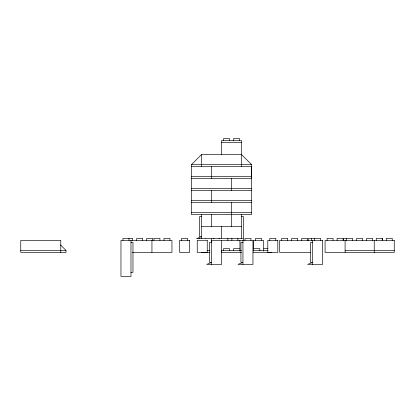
<?xml version="1.0" encoding="UTF-8"?>
<svg xmlns="http://www.w3.org/2000/svg" width="415" height="415" viewBox="0 0 415 415"><rect width="100%" height="100%" fill="white"/><g stroke="black" fill="none" stroke-linecap="round" stroke-linejoin="round"><path stroke-width="0.62" d="M251.547 166.602L251.547 214.638L191.502 214.638L191.502 164.605L201.508 154.598L241.582 154.598L251.589 164.605L251.589 178.611L191.502 178.611M221.522 142.589L241.54 142.589M191.502 164.605L251.589 164.605M191.502 166.602L251.589 166.602M191.502 176.608L251.547 176.608M191.502 188.618L251.547 188.618M191.502 190.62L251.547 190.62M191.502 200.627L251.547 200.627M191.502 202.629L251.547 202.629M191.502 212.636L251.547 212.636M201.508 216.64L199.511 216.64L199.511 236.654L201.508 236.654L196.57 238.656L199.657 238.656M241.54 216.64L243.538 216.64L243.538 240.565M201.508 226.647L241.54 226.647M199.242 238.392L205.249 238.392M213.606 238.392L219.613 238.392M221.895 238.392L242.946 238.392M205.264 238.656L214.021 238.656M219.021 238.656L221.522 238.656L221.522 226.647M322.637 240.389L279.669 240.389L279.669 252.398L310.659 252.398M130.974 242.391L132.971 242.391L132.971 272.411L130.974 272.411M211.609 242.391L209.606 242.391L209.606 262.404L211.609 262.404L206.67 264.407L221.615 264.407L221.615 240.389M242.951 242.391L240.949 242.391L240.949 262.404L242.951 262.404L238.013 264.407L252.958 264.407L252.958 240.389L211.609 240.389L211.609 264.407M312.609 242.391L310.607 242.391L310.607 262.404L312.609 262.404L307.671 264.407L322.616 264.407L322.616 240.389M239.538 248.663L233.531 248.663L233.531 250.66M253.83 248.663L259.837 248.663L259.837 250.66M263.836 248.663L267.867 248.663M20.75 250.395L65.975 250.395L65.975 252.398L20.75 252.398L20.75 240.389L60.777 240.389L60.777 252.398M345.259 250.395L394.25 250.395M207.137 250.66L209.642 250.66M241.54 250.66L221.522 250.66L221.522 252.662L241.54 252.662M253.119 250.66L267.971 250.66M132.349 252.398L171.955 252.398L171.955 240.389L120.967 240.389L120.967 276.416L130.974 276.416L130.974 240.389M201.508 252.662L209.959 252.662M253.119 252.662L271.846 252.662M60.517 244.938L65.975 250.395M392.248 240.389L392.248 238.392L386.246 238.392L386.246 240.389M382.64 240.389L382.64 238.392L376.239 238.392L376.239 240.389M382.241 238.392L382.241 240.389M374.237 240.389L374.237 252.398M372.634 240.389L372.634 238.392L366.627 238.392L366.627 240.389M362.622 240.389L362.622 238.392L356.62 238.392L356.62 240.389M352.615 240.389L352.615 238.392L343.641 238.392L343.641 240.389M346.613 238.392L346.613 240.389M345.093 240.389L345.093 252.398M343.091 240.389L343.091 238.392L337.089 238.392L337.089 240.389M333.084 240.389L333.084 238.392L327.082 238.392L327.082 240.389M320.613 240.389L320.608 238.392L308.625 238.392L308.625 240.389M314.653 238.392L314.606 240.389M312.609 240.389L312.609 264.407M311.691 238.392L311.691 240.389M307.686 240.389L307.686 238.392L301.684 238.392L301.684 240.389M297.68 240.389L297.68 238.392L291.678 238.392L291.678 240.389M287.673 240.389L287.673 238.392L281.671 238.392L281.671 240.389M275.809 240.389L275.809 238.392L269.807 238.392L269.807 240.389M263.53 251.132L263.53 240.389L253.524 240.389L253.524 251.132M261.528 240.389L261.528 238.392L255.526 238.392L255.526 240.389M250.956 240.389L250.956 238.392L244.954 238.392L244.954 240.389M242.951 240.389L242.951 264.407M241.54 166.602L241.54 140.586L221.522 140.586L221.522 154.598M241.54 214.638L241.54 238.656M239.912 240.389L239.912 251.132M239.538 140.586L239.538 138.584L233.531 138.584L233.531 140.586M237.909 238.392L237.909 240.389M231.902 238.392L231.902 240.389M231.534 178.611L231.534 190.62M231.534 202.629L231.534 226.647M229.531 140.586L229.531 138.584L223.524 138.584L223.524 140.586M229.531 250.66L229.531 248.663L223.524 248.663L223.524 250.66M227.902 238.392L227.902 240.389M211.515 166.602L211.515 178.611M211.515 190.62L211.515 202.629M211.515 214.638L211.515 226.647M211.515 238.656L211.515 242.448M201.508 154.598L201.508 166.602M201.508 214.638L201.508 238.656M187.57 240.389L187.57 238.392L181.563 238.392L181.563 240.389M169.953 240.389L169.953 238.392L163.951 238.392L163.951 240.389M159.946 240.389L159.946 238.392L153.944 238.392L153.944 240.389M152.704 240.389L152.704 238.392L146.697 238.392L146.697 240.389M151.942 240.389L151.942 252.398M142.698 240.389L142.698 238.392L136.691 238.392L136.691 240.389M132.691 240.389L132.691 238.392L122.965 238.392L122.965 240.389M128.972 238.392L128.972 240.389M189.572 240.389L179.565 240.389L179.565 252.398L189.572 252.398L189.572 240.389M207.246 240.389L197.239 240.389L197.239 252.398L207.246 252.398L207.246 240.389M277.811 240.389L267.805 240.389L267.805 252.398L277.811 252.398L277.811 240.389M394.25 240.389L325.08 240.389L325.08 252.398L394.25 252.398L394.25 240.389"/></g></svg>
